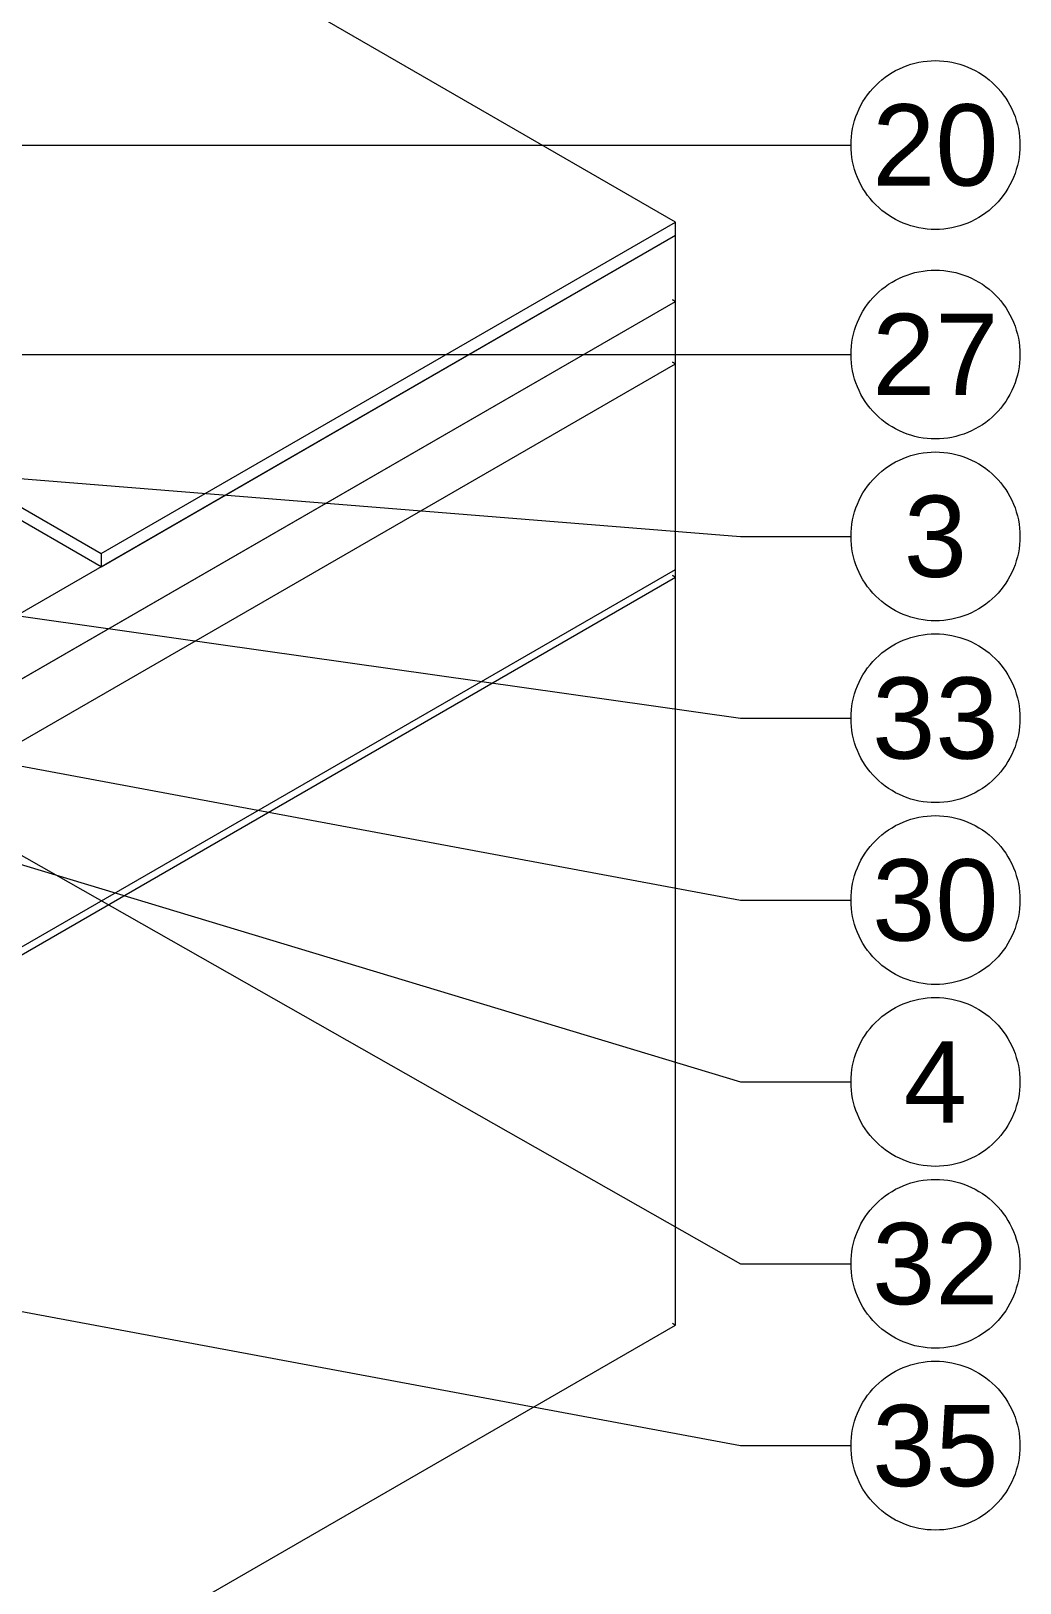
# Model space of a CAD drawing. Header units: millimetres. Extents: x 0 to 297, y 0 to 420.
# Drawn here: x 126.86 to 157.29, y 58.61 to 106.4 of the extents above; entities that cross this region are included whole.
import ezdxf

# ---------------------------------------------------------------- set-up
doc = ezdxf.new("R2010")
doc.units = ezdxf.units.MM
for name, color, linetype in [('1-CORTE-LINEAS', 7, 'Continuous'), ('2-DETALLES-ARISTAS', 7, 'Continuous'), ('3-TEXTOS', 7, 'Continuous')]:
    doc.layers.add(name, color=color, linetype=linetype)
doc.styles.add('ARIAL', font='arial.ttf')

msp = doc.modelspace()

# ---------------------------------------------------------------- linework, layer by layer
at = {"layer": '1-CORTE-LINEAS', "color": 7, "lineweight": 18}
for points in [[(157.294, 102.892), (157.29, 102.764), (157.281, 102.637), (157.265, 102.511), (157.244, 102.385), (157.216, 102.26), (157.182, 102.137), (157.142, 102.016), (157.096, 101.897), (157.044, 101.78), (156.987, 101.666), (156.924, 101.556), (156.855, 101.448), (156.782, 101.343), (156.703, 101.243), (156.62, 101.146), (156.532, 101.054), (156.439, 100.965), (156.343, 100.882), (156.242, 100.804), (156.138, 100.73), (156.03, 100.662), (155.919, 100.599), (155.805, 100.542), (155.689, 100.49), (155.569, 100.444), (155.448, 100.404), (155.325, 100.37), (155.201, 100.342), (155.075, 100.32), (154.948, 100.305), (154.821, 100.295), (154.694, 100.292), (154.566, 100.295), (154.439, 100.305), (154.312, 100.32), (154.186, 100.342), (154.062, 100.37), (153.939, 100.404), (153.818, 100.444), (153.699, 100.49), (153.582, 100.542), (153.468, 100.599), (153.357, 100.662), (153.249, 100.73), (153.145, 100.804), (153.044, 100.882), (152.948, 100.965), (152.855, 101.054), (152.767, 101.146), (152.684, 101.243), (152.605, 101.343), (152.532, 101.448), (152.463, 101.556), (152.401, 101.666), (152.343, 101.78), (152.291, 101.897), (152.245, 102.016), (152.206, 102.137), (152.172, 102.26), (152.144, 102.385), (152.122, 102.511), (152.106, 102.637), (152.097, 102.764), (152.094, 102.892), (152.097, 103.02), (152.106, 103.147), (152.122, 103.273), (152.144, 103.399), (152.172, 103.524), (152.206, 103.647), (152.246, 103.768), (152.292, 103.887), (152.343, 104.004), (152.401, 104.118), (152.463, 104.229), (152.532, 104.336), (152.605, 104.441), (152.684, 104.541), (152.767, 104.638), (152.855, 104.73), (152.948, 104.819), (153.044, 104.902), (153.145, 104.98), (153.249, 105.054), (153.357, 105.122), (153.468, 105.185), (153.582, 105.242), (153.699, 105.294), (153.818, 105.34), (153.939, 105.38), (154.062, 105.414), (154.186, 105.442), (154.312, 105.464), (154.439, 105.48), (154.566, 105.489), (154.694, 105.492), (154.821, 105.489), (154.948, 105.48), (155.075, 105.464), (155.201, 105.442), (155.325, 105.414), (155.448, 105.38), (155.569, 105.34), (155.689, 105.294), (155.805, 105.242), (155.919, 105.185), (156.03, 105.122), (156.138, 105.054), (156.242, 104.98), (156.343, 104.902), (156.439, 104.819), (156.532, 104.73), (156.62, 104.638), (156.703, 104.541), (156.782, 104.441), (156.855, 104.336), (156.924, 104.229), (156.987, 104.118), (157.044, 104.004), (157.096, 103.887), (157.142, 103.768), (157.182, 103.647), (157.216, 103.524), (157.244, 103.399), (157.265, 103.273), (157.281, 103.147), (157.29, 103.02), (157.294, 102.892)], [(157.294, 96.442), (157.29, 96.314), (157.281, 96.187), (157.265, 96.06), (157.244, 95.935), (157.216, 95.81), (157.182, 95.687), (157.142, 95.566), (157.096, 95.447), (157.044, 95.33), (156.987, 95.216), (156.924, 95.105), (156.855, 94.997), (156.782, 94.893), (156.703, 94.792), (156.62, 94.696), (156.532, 94.603), (156.439, 94.515), (156.343, 94.432), (156.242, 94.353), (156.138, 94.28), (156.03, 94.212), (155.919, 94.149), (155.805, 94.091), (155.689, 94.04), (155.569, 93.994), (155.448, 93.954), (155.325, 93.92), (155.201, 93.892), (155.075, 93.87), (154.948, 93.854), (154.821, 93.845), (154.694, 93.842), (154.566, 93.845), (154.439, 93.854), (154.312, 93.87), (154.186, 93.892), (154.062, 93.92), (153.939, 93.954), (153.818, 93.994), (153.699, 94.04), (153.582, 94.091), (153.468, 94.149), (153.357, 94.212), (153.249, 94.28), (153.145, 94.353), (153.044, 94.432), (152.948, 94.515), (152.855, 94.603), (152.767, 94.696), (152.684, 94.792), (152.605, 94.893), (152.532, 94.997), (152.463, 95.105), (152.401, 95.216), (152.343, 95.33), (152.291, 95.447), (152.245, 95.566), (152.206, 95.687), (152.172, 95.81), (152.144, 95.935), (152.122, 96.06), (152.106, 96.187), (152.097, 96.314), (152.094, 96.442), (152.097, 96.569), (152.106, 96.697), (152.122, 96.823), (152.144, 96.949), (152.172, 97.074), (152.206, 97.197), (152.246, 97.318), (152.292, 97.437), (152.343, 97.554), (152.401, 97.667), (152.463, 97.778), (152.532, 97.886), (152.605, 97.991), (152.684, 98.091), (152.767, 98.188), (152.855, 98.28), (152.948, 98.368), (153.044, 98.452), (153.145, 98.53), (153.249, 98.604), (153.357, 98.672), (153.468, 98.735), (153.582, 98.792), (153.699, 98.844), (153.818, 98.89), (153.939, 98.93), (154.062, 98.964), (154.186, 98.992), (154.312, 99.014), (154.439, 99.029), (154.566, 99.039), (154.694, 99.042), (154.821, 99.039), (154.948, 99.029), (155.075, 99.014), (155.201, 98.992), (155.325, 98.964), (155.448, 98.93), (155.569, 98.89), (155.689, 98.844), (155.805, 98.792), (155.919, 98.735), (156.03, 98.672), (156.138, 98.604), (156.242, 98.53), (156.343, 98.452), (156.439, 98.368), (156.532, 98.28), (156.62, 98.188), (156.703, 98.091), (156.782, 97.991), (156.855, 97.886), (156.924, 97.778), (156.987, 97.667), (157.044, 97.554), (157.096, 97.437), (157.142, 97.318), (157.182, 97.197), (157.216, 97.074), (157.244, 96.949), (157.265, 96.823), (157.281, 96.697), (157.29, 96.569), (157.294, 96.442)], [(157.294, 90.842), (157.29, 90.714), (157.281, 90.587), (157.265, 90.46), (157.244, 90.335), (157.216, 90.21), (157.182, 90.087), (157.142, 89.966), (157.096, 89.847), (157.044, 89.73), (156.987, 89.616), (156.924, 89.505), (156.855, 89.397), (156.782, 89.293), (156.703, 89.192), (156.62, 89.096), (156.532, 89.003), (156.439, 88.915), (156.343, 88.832), (156.242, 88.754), (156.138, 88.68), (156.03, 88.612), (155.919, 88.549), (155.805, 88.492), (155.689, 88.44), (155.569, 88.394), (155.448, 88.354), (155.325, 88.32), (155.201, 88.292), (155.075, 88.27), (154.948, 88.254), (154.821, 88.245), (154.694, 88.242), (154.566, 88.245), (154.439, 88.254), (154.312, 88.27), (154.186, 88.292), (154.062, 88.32), (153.939, 88.354), (153.818, 88.394), (153.699, 88.44), (153.582, 88.491), (153.468, 88.549), (153.357, 88.612), (153.249, 88.68), (153.145, 88.754), (153.044, 88.832), (152.948, 88.915), (152.855, 89.003), (152.767, 89.096), (152.684, 89.192), (152.605, 89.293), (152.532, 89.397), (152.463, 89.505), (152.401, 89.616), (152.343, 89.73), (152.291, 89.847), (152.245, 89.966), (152.206, 90.087), (152.172, 90.21), (152.144, 90.335), (152.122, 90.46), (152.106, 90.587), (152.097, 90.714), (152.094, 90.842), (152.097, 90.97), (152.106, 91.097), (152.122, 91.223), (152.144, 91.349), (152.172, 91.474), (152.206, 91.597), (152.246, 91.718), (152.292, 91.837), (152.343, 91.954), (152.401, 92.067), (152.463, 92.178), (152.532, 92.286), (152.605, 92.391), (152.684, 92.491), (152.767, 92.588), (152.855, 92.68), (152.948, 92.768), (153.044, 92.852), (153.145, 92.93), (153.249, 93.004), (153.357, 93.072), (153.468, 93.135), (153.582, 93.192), (153.699, 93.244), (153.818, 93.29), (153.939, 93.33), (154.062, 93.364), (154.186, 93.392), (154.312, 93.414), (154.439, 93.429), (154.566, 93.439), (154.694, 93.442), (154.821, 93.439), (154.948, 93.429), (155.075, 93.414), (155.201, 93.392), (155.325, 93.364), (155.448, 93.33), (155.569, 93.29), (155.689, 93.244), (155.805, 93.192), (155.919, 93.135), (156.03, 93.072), (156.138, 93.004), (156.242, 92.93), (156.343, 92.852), (156.439, 92.768), (156.532, 92.68), (156.62, 92.588), (156.703, 92.491), (156.782, 92.391), (156.855, 92.286), (156.924, 92.178), (156.987, 92.067), (157.044, 91.954), (157.096, 91.837), (157.142, 91.718), (157.182, 91.597), (157.216, 91.474), (157.244, 91.349), (157.265, 91.223), (157.281, 91.097), (157.29, 90.97), (157.294, 90.842)], [(157.294, 85.242), (157.29, 85.114), (157.281, 84.987), (157.265, 84.86), (157.244, 84.735), (157.216, 84.61), (157.182, 84.487), (157.142, 84.366), (157.096, 84.247), (157.044, 84.13), (156.987, 84.016), (156.924, 83.905), (156.855, 83.797), (156.782, 83.693), (156.703, 83.592), (156.62, 83.496), (156.532, 83.403), (156.439, 83.315), (156.343, 83.232), (156.242, 83.154), (156.138, 83.08), (156.03, 83.012), (155.919, 82.949), (155.805, 82.892), (155.689, 82.84), (155.569, 82.794), (155.448, 82.754), (155.325, 82.72), (155.201, 82.692), (155.075, 82.67), (154.948, 82.654), (154.821, 82.645), (154.694, 82.642), (154.566, 82.645), (154.439, 82.654), (154.312, 82.67), (154.186, 82.692), (154.062, 82.72), (153.939, 82.754), (153.818, 82.794), (153.699, 82.84), (153.582, 82.892), (153.468, 82.949), (153.357, 83.012), (153.249, 83.08), (153.145, 83.154), (153.044, 83.232), (152.948, 83.315), (152.855, 83.403), (152.767, 83.496), (152.684, 83.592), (152.605, 83.693), (152.532, 83.797), (152.463, 83.905), (152.401, 84.016), (152.343, 84.13), (152.291, 84.247), (152.245, 84.366), (152.206, 84.487), (152.172, 84.61), (152.144, 84.735), (152.122, 84.86), (152.106, 84.987), (152.097, 85.114), (152.094, 85.242), (152.097, 85.37), (152.106, 85.497), (152.122, 85.623), (152.144, 85.749), (152.172, 85.874), (152.206, 85.997), (152.246, 86.118), (152.292, 86.237), (152.343, 86.354), (152.401, 86.468), (152.463, 86.578), (152.532, 86.686), (152.605, 86.791), (152.684, 86.891), (152.767, 86.988), (152.855, 87.08), (152.948, 87.168), (153.044, 87.252), (153.145, 87.33), (153.249, 87.404), (153.357, 87.472), (153.468, 87.535), (153.582, 87.592), (153.699, 87.644), (153.818, 87.69), (153.939, 87.73), (154.062, 87.764), (154.186, 87.792), (154.312, 87.814), (154.439, 87.829), (154.566, 87.839), (154.694, 87.842), (154.821, 87.839), (154.948, 87.829), (155.075, 87.814), (155.201, 87.792), (155.325, 87.764), (155.448, 87.73), (155.569, 87.69), (155.689, 87.644), (155.805, 87.592), (155.919, 87.535), (156.03, 87.472), (156.138, 87.404), (156.242, 87.33), (156.343, 87.252), (156.439, 87.168), (156.532, 87.08), (156.62, 86.988), (156.703, 86.891), (156.782, 86.791), (156.855, 86.686), (156.924, 86.578), (156.987, 86.468), (157.044, 86.354), (157.096, 86.237), (157.142, 86.118), (157.182, 85.997), (157.216, 85.874), (157.244, 85.749), (157.265, 85.623), (157.281, 85.497), (157.29, 85.37), (157.294, 85.242)], [(157.294, 79.642), (157.29, 79.514), (157.281, 79.387), (157.265, 79.261), (157.244, 79.135), (157.216, 79.01), (157.182, 78.887), (157.142, 78.766), (157.096, 78.647), (157.044, 78.53), (156.987, 78.416), (156.924, 78.305), (156.855, 78.197), (156.782, 78.093), (156.703, 77.992), (156.62, 77.896), (156.532, 77.803), (156.439, 77.715), (156.343, 77.632), (156.242, 77.554), (156.138, 77.48), (156.03, 77.412), (155.919, 77.349), (155.805, 77.292), (155.689, 77.24), (155.569, 77.194), (155.448, 77.154), (155.325, 77.12), (155.201, 77.092), (155.075, 77.07), (154.948, 77.054), (154.821, 77.045), (154.694, 77.042), (154.566, 77.045), (154.439, 77.054), (154.312, 77.07), (154.186, 77.092), (154.062, 77.12), (153.939, 77.154), (153.818, 77.194), (153.699, 77.24), (153.582, 77.292), (153.468, 77.349), (153.357, 77.412), (153.249, 77.48), (153.145, 77.554), (153.044, 77.632), (152.948, 77.715), (152.855, 77.803), (152.767, 77.896), (152.684, 77.992), (152.605, 78.093), (152.532, 78.197), (152.463, 78.305), (152.401, 78.416), (152.343, 78.53), (152.291, 78.647), (152.245, 78.766), (152.206, 78.887), (152.172, 79.01), (152.144, 79.135), (152.122, 79.261), (152.106, 79.387), (152.097, 79.514), (152.094, 79.642), (152.097, 79.77), (152.106, 79.897), (152.122, 80.023), (152.144, 80.149), (152.172, 80.274), (152.206, 80.397), (152.246, 80.518), (152.292, 80.637), (152.343, 80.754), (152.401, 80.868), (152.463, 80.978), (152.532, 81.086), (152.605, 81.191), (152.684, 81.291), (152.767, 81.388), (152.855, 81.48), (152.948, 81.568), (153.044, 81.652), (153.145, 81.73), (153.249, 81.804), (153.357, 81.872), (153.468, 81.935), (153.582, 81.992), (153.699, 82.044), (153.818, 82.09), (153.939, 82.13), (154.062, 82.164), (154.186, 82.192), (154.312, 82.214), (154.439, 82.229), (154.566, 82.239), (154.694, 82.242), (154.821, 82.239), (154.948, 82.229), (155.075, 82.214), (155.201, 82.192), (155.325, 82.164), (155.448, 82.13), (155.569, 82.09), (155.689, 82.044), (155.805, 81.992), (155.919, 81.935), (156.03, 81.872), (156.138, 81.804), (156.242, 81.73), (156.343, 81.652), (156.439, 81.568), (156.532, 81.48), (156.62, 81.388), (156.703, 81.291), (156.782, 81.191), (156.855, 81.086), (156.924, 80.978), (156.987, 80.868), (157.044, 80.754), (157.096, 80.637), (157.142, 80.518), (157.182, 80.397), (157.216, 80.274), (157.244, 80.149), (157.265, 80.023), (157.281, 79.897), (157.29, 79.77), (157.294, 79.642)], [(157.294, 74.042), (157.29, 73.914), (157.281, 73.787), (157.265, 73.661), (157.244, 73.535), (157.216, 73.41), (157.182, 73.287), (157.142, 73.166), (157.096, 73.047), (157.044, 72.93), (156.987, 72.816), (156.924, 72.705), (156.855, 72.597), (156.782, 72.493), (156.703, 72.392), (156.62, 72.296), (156.532, 72.203), (156.439, 72.115), (156.343, 72.032), (156.242, 71.954), (156.138, 71.88), (156.03, 71.812), (155.919, 71.749), (155.805, 71.692), (155.689, 71.64), (155.569, 71.594), (155.448, 71.554), (155.325, 71.52), (155.201, 71.492), (155.075, 71.47), (154.948, 71.454), (154.821, 71.445), (154.694, 71.442), (154.566, 71.445), (154.439, 71.454), (154.312, 71.47), (154.186, 71.492), (154.062, 71.52), (153.939, 71.554), (153.818, 71.594), (153.699, 71.64), (153.582, 71.692), (153.468, 71.749), (153.357, 71.812), (153.249, 71.88), (153.145, 71.954), (153.044, 72.032), (152.948, 72.115), (152.855, 72.203), (152.767, 72.296), (152.684, 72.392), (152.605, 72.493), (152.532, 72.597), (152.463, 72.705), (152.401, 72.816), (152.343, 72.93), (152.291, 73.047), (152.245, 73.166), (152.206, 73.287), (152.172, 73.41), (152.144, 73.535), (152.122, 73.661), (152.106, 73.787), (152.097, 73.914), (152.094, 74.042), (152.097, 74.17), (152.106, 74.297), (152.122, 74.423), (152.144, 74.549), (152.172, 74.674), (152.206, 74.797), (152.246, 74.918), (152.292, 75.037), (152.343, 75.154), (152.401, 75.268), (152.463, 75.378), (152.532, 75.486), (152.605, 75.591), (152.684, 75.691), (152.767, 75.788), (152.855, 75.88), (152.948, 75.969), (153.044, 76.052), (153.145, 76.13), (153.249, 76.204), (153.357, 76.272), (153.468, 76.335), (153.582, 76.392), (153.699, 76.444), (153.818, 76.49), (153.939, 76.53), (154.062, 76.564), (154.186, 76.592), (154.312, 76.614), (154.439, 76.629), (154.566, 76.639), (154.694, 76.642), (154.821, 76.639), (154.948, 76.629), (155.075, 76.614), (155.201, 76.592), (155.325, 76.564), (155.448, 76.53), (155.569, 76.49), (155.689, 76.444), (155.805, 76.392), (155.919, 76.335), (156.03, 76.272), (156.138, 76.204), (156.242, 76.13), (156.343, 76.052), (156.439, 75.969), (156.532, 75.88), (156.62, 75.788), (156.703, 75.691), (156.782, 75.591), (156.855, 75.486), (156.924, 75.379), (156.987, 75.268), (157.044, 75.154), (157.096, 75.037), (157.142, 74.918), (157.182, 74.797), (157.216, 74.674), (157.244, 74.549), (157.265, 74.423), (157.281, 74.297), (157.29, 74.17), (157.294, 74.042)], [(157.294, 68.442), (157.29, 68.314), (157.281, 68.187), (157.265, 68.061), (157.244, 67.935), (157.216, 67.81), (157.182, 67.687), (157.142, 67.566), (157.096, 67.447), (157.044, 67.33), (156.987, 67.216), (156.924, 67.105), (156.855, 66.998), (156.782, 66.893), (156.703, 66.793), (156.62, 66.696), (156.532, 66.604), (156.439, 66.515), (156.343, 66.432), (156.242, 66.354), (156.138, 66.28), (156.03, 66.212), (155.919, 66.149), (155.805, 66.092), (155.689, 66.04), (155.569, 65.994), (155.448, 65.954), (155.325, 65.92), (155.201, 65.892), (155.075, 65.87), (154.948, 65.854), (154.821, 65.845), (154.694, 65.842), (154.566, 65.845), (154.439, 65.854), (154.312, 65.87), (154.186, 65.892), (154.062, 65.92), (153.939, 65.954), (153.818, 65.994), (153.699, 66.04), (153.582, 66.092), (153.468, 66.149), (153.357, 66.212), (153.249, 66.28), (153.145, 66.354), (153.044, 66.432), (152.948, 66.515), (152.855, 66.603), (152.767, 66.696), (152.684, 66.793), (152.605, 66.893), (152.532, 66.997), (152.463, 67.105), (152.401, 67.216), (152.343, 67.33), (152.291, 67.447), (152.245, 67.566), (152.206, 67.687), (152.172, 67.81), (152.144, 67.935), (152.122, 68.061), (152.106, 68.187), (152.097, 68.314), (152.094, 68.442), (152.097, 68.57), (152.106, 68.697), (152.122, 68.823), (152.144, 68.949), (152.172, 69.074), (152.206, 69.197), (152.246, 69.318), (152.292, 69.437), (152.343, 69.554), (152.401, 69.668), (152.463, 69.779), (152.532, 69.886), (152.605, 69.991), (152.684, 70.091), (152.767, 70.188), (152.855, 70.28), (152.948, 70.369), (153.044, 70.452), (153.145, 70.53), (153.249, 70.604), (153.357, 70.672), (153.468, 70.735), (153.582, 70.792), (153.699, 70.844), (153.818, 70.89), (153.939, 70.93), (154.062, 70.964), (154.186, 70.992), (154.312, 71.014), (154.439, 71.029), (154.566, 71.039), (154.694, 71.042), (154.821, 71.039), (154.948, 71.029), (155.075, 71.014), (155.201, 70.992), (155.325, 70.964), (155.448, 70.93), (155.569, 70.89), (155.689, 70.844), (155.805, 70.792), (155.919, 70.735), (156.03, 70.672), (156.138, 70.604), (156.242, 70.53), (156.343, 70.452), (156.439, 70.369), (156.532, 70.28), (156.62, 70.188), (156.703, 70.091), (156.782, 69.991), (156.855, 69.886), (156.924, 69.779), (156.987, 69.668), (157.044, 69.554), (157.096, 69.437), (157.142, 69.318), (157.182, 69.197), (157.216, 69.074), (157.244, 68.949), (157.265, 68.823), (157.281, 68.697), (157.29, 68.57), (157.294, 68.442)], [(157.294, 62.842), (157.29, 62.714), (157.281, 62.587), (157.265, 62.461), (157.244, 62.335), (157.216, 62.21), (157.182, 62.087), (157.142, 61.966), (157.096, 61.847), (157.044, 61.73), (156.987, 61.616), (156.924, 61.505), (156.855, 61.398), (156.782, 61.293), (156.703, 61.193), (156.62, 61.096), (156.532, 61.004), (156.439, 60.915), (156.343, 60.832), (156.242, 60.754), (156.138, 60.68), (156.03, 60.612), (155.919, 60.549), (155.805, 60.492), (155.689, 60.44), (155.569, 60.394), (155.448, 60.354), (155.325, 60.32), (155.201, 60.292), (155.075, 60.27), (154.948, 60.254), (154.821, 60.245), (154.694, 60.242), (154.566, 60.245), (154.439, 60.254), (154.312, 60.27), (154.186, 60.292), (154.062, 60.32), (153.939, 60.354), (153.818, 60.394), (153.699, 60.44), (153.582, 60.492), (153.468, 60.549), (153.357, 60.612), (153.249, 60.68), (153.145, 60.754), (153.044, 60.832), (152.948, 60.915), (152.855, 61.004), (152.767, 61.096), (152.684, 61.193), (152.605, 61.293), (152.532, 61.398), (152.463, 61.505), (152.401, 61.616), (152.343, 61.73), (152.291, 61.847), (152.245, 61.966), (152.206, 62.087), (152.172, 62.21), (152.144, 62.335), (152.122, 62.461), (152.106, 62.587), (152.097, 62.714), (152.094, 62.842), (152.097, 62.97), (152.106, 63.097), (152.122, 63.223), (152.144, 63.349), (152.172, 63.474), (152.206, 63.597), (152.246, 63.718), (152.292, 63.837), (152.343, 63.954), (152.401, 64.068), (152.463, 64.179), (152.532, 64.286), (152.605, 64.391), (152.684, 64.491), (152.767, 64.588), (152.855, 64.68), (152.948, 64.769), (153.044, 64.852), (153.145, 64.93), (153.249, 65.004), (153.357, 65.072), (153.468, 65.135), (153.582, 65.192), (153.699, 65.244), (153.818, 65.29), (153.939, 65.33), (154.062, 65.364), (154.186, 65.392), (154.312, 65.414), (154.439, 65.429), (154.566, 65.439), (154.694, 65.442), (154.821, 65.439), (154.948, 65.429), (155.075, 65.414), (155.201, 65.392), (155.325, 65.364), (155.448, 65.33), (155.569, 65.29), (155.689, 65.244), (155.805, 65.192), (155.919, 65.135), (156.03, 65.072), (156.138, 65.004), (156.242, 64.93), (156.343, 64.852), (156.439, 64.769), (156.532, 64.68), (156.62, 64.588), (156.703, 64.491), (156.782, 64.391), (156.855, 64.287), (156.924, 64.179), (156.987, 64.068), (157.044, 63.954), (157.096, 63.837), (157.142, 63.718), (157.182, 63.597), (157.216, 63.474), (157.244, 63.349), (157.265, 63.223), (157.281, 63.097), (157.29, 62.97), (157.294, 62.842)]]:
    msp.add_lwpolyline(points, dxfattribs=at)
at = {"layer": '2-DETALLES-ARISTAS', "color": 7, "lineweight": 18}
for p, q in [((146.694, 100.522), (120.955, 115.382)), ((129.017, 89.908), (103.278, 104.768)), ((129.017, 90.316), (146.694, 100.522)), ((146.694, 100.114), (146.694, 100.522)), ((126.188, 88.275), (146.694, 100.114)), ((129.017, 89.908), (146.694, 100.114)), ((146.694, 98.072), (146.694, 100.114)), ((124.067, 85.009), (146.694, 98.072)), ((126.188, 86.233), (146.694, 98.072)), ((146.602, 98.126), (146.694, 98.072)), ((146.694, 98.072), (146.602, 98.126)), ((146.694, 96.154), (146.694, 98.072)), ((118.711, 96.265), (129.017, 90.316)), ((121.945, 81.865), (146.694, 96.154)), ((124.067, 83.09), (146.694, 96.154)), ((146.602, 96.207), (146.694, 96.154)), ((146.694, 96.154), (146.602, 96.207)), ((146.694, 89.826), (146.694, 96.154)), ((129.017, 90.316), (129.017, 89.908)), ((121.945, 75.537), (146.694, 89.826)), ((121.945, 75.537), (146.694, 89.826)), ((121.945, 75.292), (146.694, 89.581)), ((121.945, 75.292), (146.694, 89.581)), ((146.602, 89.634), (146.694, 89.581)), ((146.694, 89.581), (146.602, 89.634)), ((146.694, 89.581), (146.694, 89.826)), ((146.694, 66.556), (146.694, 89.581)), ((121.945, 52.267), (146.694, 66.556)), ((146.602, 66.609), (146.694, 66.556))]:
    msp.add_line(p, q, dxfattribs=at)
at = {"layer": '3-TEXTOS', "color": 7, "lineweight": 15}
for points in [[(99.668, 102.892), (148.694, 102.892), (152.094, 102.892)], [(118.76, 96.442), (148.694, 96.442), (152.094, 96.442)], [(115.93, 93.474), (148.694, 90.842), (152.094, 90.842)], [(113.806, 90.187), (148.694, 85.242), (152.094, 85.242)], [(103.622, 88.049), (148.694, 79.642), (152.094, 79.642)], [(111.674, 85.236), (148.694, 74.042), (152.094, 74.042)], [(120.835, 84.267), (148.694, 68.442), (152.094, 68.442)], [(113.804, 69.352), (148.694, 62.842), (152.094, 62.842)]]:
    msp.add_lwpolyline(points, dxfattribs=at)

# ---------------------------------------------------------------- texts
at = {"layer": '3-TEXTOS', "color": 7, "style": 'ARIAL'}
for s, height, p in [('20', 2.5044, (152.744, 101.644)), ('27', 2.5044, (152.744, 95.195)), ('3', 2.504, (153.719, 89.593)), ('33', 2.5044, (152.744, 83.996)), ('30', 2.5044, (152.744, 78.394)), ('4', 2.504, (153.719, 72.792)), ('32', 2.5044, (152.744, 67.195)), ('35', 2.5044, (152.744, 61.593))]:
    msp.add_text(s, height=height, dxfattribs=at).set_placement(p)

doc.saveas('drawing.dxf')
